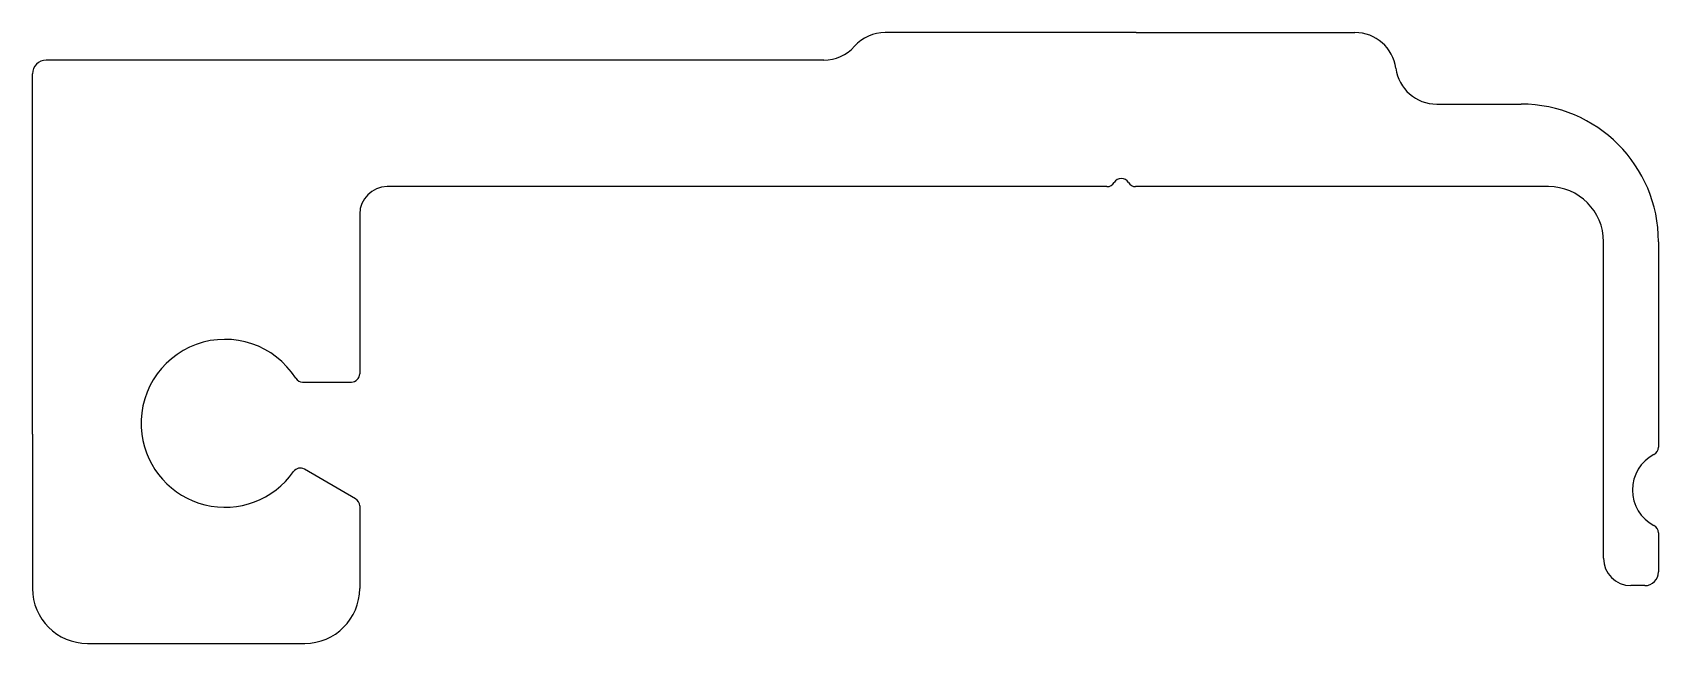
# Model space of a CAD drawing. Extents: x 278.2 to 337.4, y 712.2 to 734.4.
import ezdxf

# ---------------------------------------------------------------- set-up
doc = ezdxf.new("R2010")
doc.units = 0
doc.layers.get('0').update_dxf_attribs({"linetype": 'CONTINUOUS'})

msp = doc.modelspace()

# ---------------------------------------------------------------- linework, layer by layer
for p, q in [((318.355, 734.431), (309.23, 734.431)), ((318.355, 734.431), (323.355, 734.431)), ((323.355, 734.431), (326.316, 734.431)), ((306.994, 733.431), (278.716, 733.431)), ((278.216, 719.831), (278.216, 732.931)), ((329.289, 731.831), (332.355, 731.831)), ((317.296, 728.831), (291.116, 728.831)), ((333.355, 728.831), (318.335, 728.831)), ((290.116, 727.831), (290.116, 722.031)), ((335.355, 715.331), (335.355, 726.831)), ((337.355, 726.831), (337.355, 719.364)), ((288.041, 721.731), (289.816, 721.731)), ((278.216, 719.831), (278.216, 714.231)), ((289.966, 717.488), (288.105, 718.563)), ((290.116, 717.229), (290.116, 714.231)), ((337.355, 716.251), (337.355, 714.831)), ((336.855, 714.331), (336.355, 714.331)), ((280.216, 712.231), (288.116, 712.231))]:
    msp.add_line(p, q)
for centre, radius, start, end in [((306.994, 734.931), 1.5, 270, 318.18969), ((309.23, 732.931), 1.5, 90, 138.18969), ((326.316, 732.931), 1.5, 7.66225, 90), ((278.716, 732.931), 0.5, 90, 180), ((329.289, 733.331), 1.5, 187.66225, 270), ((332.355, 726.831), 5, 0, 90), ((291.116, 727.831), 1, 90, 180), ((317.296, 729.131), 0.3, 270, 330), ((317.816, 728.831), 0.3, 30, 150), ((318.335, 729.131), 0.3, 210, 270), ((333.355, 726.831), 2, 0, 90), ((285.216, 720.231), 3.05, 32.50094, 187.53591), ((288.041, 722.031), 0.3, 212.50094, 270), ((289.816, 722.031), 0.3, 270, 0), ((285.216, 720.231), 3.05, 187.53591, 324.86215), ((337.055, 719.364), 0.3, 297.20288, 0), ((287.955, 718.303), 0.3, 60, 144.86215), ((337.855, 717.807), 1.45, 117.20288, 242.79712), ((289.816, 717.229), 0.3, 0, 60), ((337.055, 716.251), 0.3, 0, 62.79712), ((336.355, 715.331), 1, 180, 270), ((336.855, 714.831), 0.5, 270, 0), ((280.216, 714.231), 2, 180, 270), ((288.116, 714.231), 2, 270, 0)]:
    msp.add_arc(centre, radius, start, end)

doc.saveas('drawing.dxf')
